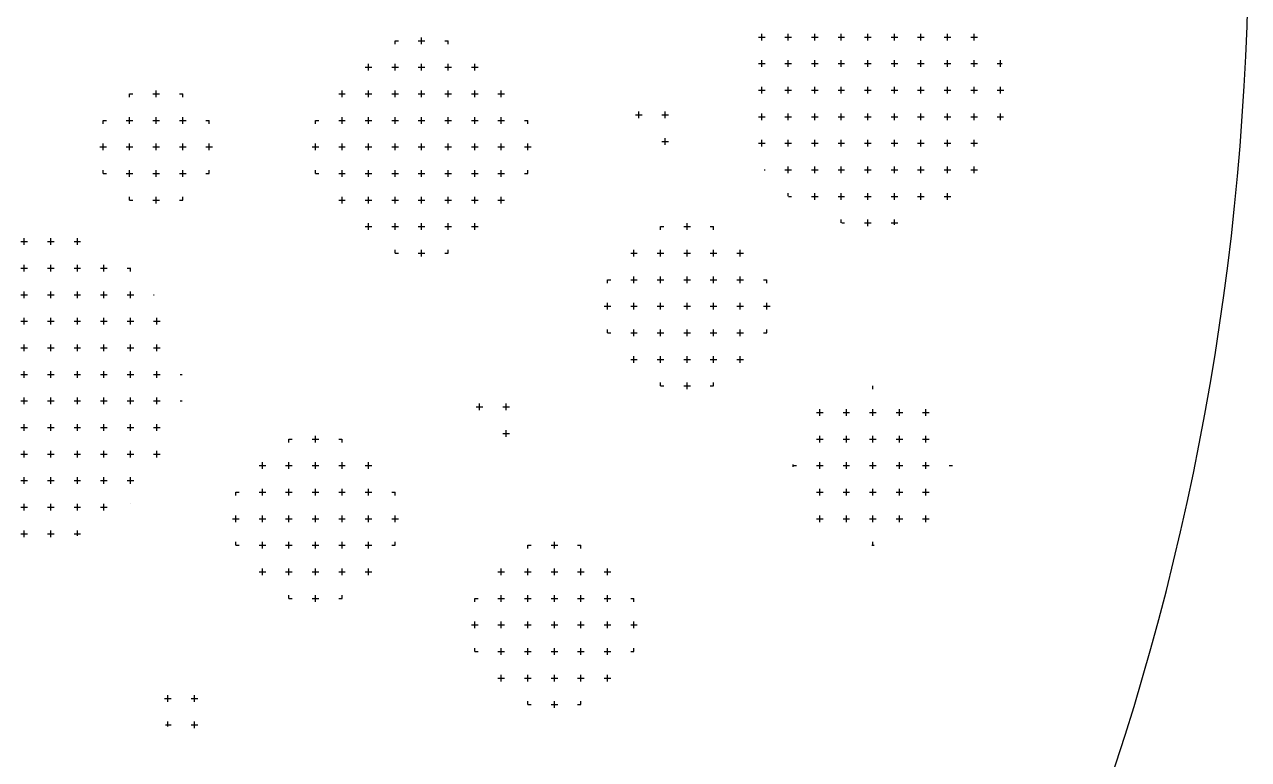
# Model space of a CAD drawing. Header units: millimetres. Extents: x -213 to 898, y -426 to 200.
# Drawn here: x 552.04 to 598.15, y -179.07 to -151.39 of the extents above; entities that cross this region are included whole.
import ezdxf

# ---------------------------------------------------------------- set-up
doc = ezdxf.new("R2010")
doc.units = ezdxf.units.MM
doc.layers.add('Cut', color=1, linetype='Continuous', true_color=0xff0000)
doc.layers.add('Etch', color=5, linetype='Continuous', true_color=0x0000ff)
pattern_1 = [(0, (595.875, -331), (0, 1), [0.25, -0.75]), (90, (596, -331.125), (-1, 1e-16), [0.25, -0.75])]

msp = doc.modelspace()

# ---------------------------------------------------------------- hatches: boundary and pattern name
at = {"layer": 'Etch'}
h = msp.add_hatch(dxfattribs=at)
h.set_pattern_fill('Plus', color=256, style=0, pattern_type=2)
h.set_pattern_definition([(0, (599.6864, -433.8616), (0, 1), [0.25, -0.75]), (90, (599.8114, -433.9866), (-1, 1e-16), [0.25, -0.75])])
h.paths.add_polyline_path([(582.419, -158.743), (582.525, -158.777), (582.632, -158.809), (582.741, -158.839), (582.851, -158.866), (582.964, -158.891), (583.077, -158.914), (583.192, -158.934), (583.308, -158.952), (583.426, -158.967), (583.545, -158.979), (583.664, -158.989), (583.785, -158.995), (583.907, -158.999), (584.029, -159), (584.152, -158.998), (584.276, -158.992), (584.4, -158.984), (584.525, -158.972), (584.649, -158.958), (584.774, -158.94), (584.899, -158.919), (585.024, -158.894), (585.148, -158.866), (585.272, -158.835), (585.396, -158.801), (585.519, -158.764), (585.641, -158.723), (585.762, -158.679), (585.883, -158.632), (586.002, -158.582), (586.12, -158.529), (586.236, -158.472), (586.351, -158.413), (586.464, -158.35), (586.576, -158.285), (586.686, -158.217), (586.794, -158.147), (586.9, -158.073), (587.003, -157.997), (587.105, -157.919), (587.204, -157.838), (587.301, -157.755), (587.395, -157.67), (587.487, -157.583), (587.577, -157.494), (587.663, -157.403), (587.747, -157.31), (587.828, -157.216), (587.907, -157.12), (587.982, -157.023), (588.055, -156.925), (588.125, -156.825), (588.192, -156.725), (588.257, -156.623), (588.318, -156.521), (588.377, -156.418), (588.432, -156.314), (588.485, -156.21), (588.535, -156.106), (588.582, -156.001), (588.627, -155.896), (588.668, -155.791), (588.707, -155.686), (588.743, -155.581), (588.777, -155.475), (588.809, -155.368), (588.839, -155.259), (588.866, -155.149), (588.891, -155.036), (588.914, -154.923), (588.934, -154.808), (588.952, -154.692), (588.967, -154.574), (588.979, -154.455), (588.989, -154.336), (588.995, -154.215), (588.999, -154.093), (589, -153.971), (588.998, -153.848), (588.992, -153.724), (588.984, -153.6), (588.972, -153.475), (588.958, -153.351), (588.94, -153.226), (588.919, -153.101), (588.894, -152.976), (588.866, -152.852), (588.835, -152.728), (588.801, -152.604), (588.764, -152.481), (588.723, -152.359), (588.679, -152.238), (588.632, -152.117), (588.582, -151.998), (588.529, -151.88), (588.472, -151.764), (588.413, -151.649), (588.35, -151.536), (588.285, -151.424), (588.217, -151.314), (588.147, -151.206), (588.073, -151.1), (587.997, -150.997), (587.919, -150.895), (587.838, -150.796), (587.755, -150.699), (587.67, -150.605), (587.583, -150.513), (587.494, -150.423), (587.403, -150.337), (587.31, -150.253), (587.216, -150.172), (587.12, -150.093), (587.023, -150.018), (586.925, -149.945), (586.825, -149.875), (586.725, -149.808), (586.623, -149.743), (586.521, -149.682), (586.418, -149.623), (586.314, -149.568), (586.21, -149.515), (586.106, -149.465), (586.001, -149.418), (585.896, -149.373), (585.791, -149.332), (585.686, -149.293), (585.581, -149.257), (585.475, -149.223), (585.368, -149.191), (585.259, -149.161), (585.149, -149.134), (585.036, -149.109), (584.923, -149.086), (584.808, -149.066), (584.692, -149.048), (584.574, -149.033), (584.455, -149.021), (584.336, -149.011), (584.215, -149.005), (584.093, -149.001), (583.971, -149), (583.848, -149.002), (583.724, -149.008), (583.6, -149.016), (583.475, -149.028), (583.351, -149.042), (583.226, -149.06), (583.101, -149.081), (582.976, -149.106), (582.852, -149.134), (582.728, -149.165), (582.604, -149.199), (582.481, -149.236), (582.359, -149.277), (582.238, -149.321), (582.117, -149.368), (581.998, -149.418), (581.88, -149.471), (581.764, -149.528), (581.649, -149.587), (581.536, -149.65), (581.424, -149.715), (581.314, -149.783), (581.206, -149.853), (581.1, -149.927), (580.997, -150.003), (580.895, -150.081), (580.796, -150.162), (580.699, -150.245), (580.605, -150.33), (580.513, -150.417), (580.423, -150.506), (580.337, -150.597), (580.253, -150.69), (580.172, -150.784), (580.093, -150.88), (580.018, -150.977), (579.945, -151.075), (579.875, -151.175), (579.808, -151.275), (579.743, -151.377), (579.682, -151.479), (579.623, -151.582), (579.568, -151.686), (579.515, -151.79), (579.465, -151.894), (579.418, -151.999), (579.373, -152.104), (579.332, -152.209), (579.293, -152.314), (579.257, -152.419), (579.223, -152.525), (579.191, -152.632), (579.161, -152.741), (579.134, -152.851), (579.109, -152.964), (579.086, -153.077), (579.066, -153.192), (579.048, -153.308), (579.033, -153.426), (579.021, -153.545), (579.011, -153.664), (579.005, -153.785), (579.001, -153.907), (579, -154.029), (579.002, -154.152), (579.008, -154.276), (579.016, -154.4), (579.028, -154.525), (579.042, -154.649), (579.06, -154.774), (579.081, -154.899), (579.106, -155.024), (579.134, -155.148), (579.165, -155.272), (579.199, -155.396), (579.236, -155.519), (579.277, -155.641), (579.321, -155.762), (579.368, -155.883), (579.418, -156.002), (579.471, -156.12), (579.528, -156.236), (579.587, -156.351), (579.65, -156.464), (579.715, -156.576), (579.783, -156.686), (579.853, -156.794), (579.927, -156.9), (580.003, -157.003), (580.081, -157.105), (580.162, -157.204), (580.245, -157.301), (580.33, -157.395), (580.417, -157.487), (580.506, -157.577), (580.597, -157.663), (580.69, -157.747), (580.784, -157.828), (580.88, -157.907), (580.977, -157.982), (581.075, -158.055), (581.175, -158.125), (581.275, -158.192), (581.377, -158.257), (581.479, -158.318), (581.582, -158.377), (581.686, -158.432), (581.79, -158.485), (581.894, -158.535), (581.999, -158.582), (582.104, -158.627), (582.209, -158.668), (582.314, -158.707)], flags=0)
h = msp.add_hatch(dxfattribs=at)
h.set_pattern_fill('Plus', color=256, style=0, pattern_type=2)
h.set_pattern_definition([(0, (595.875, -329), (0, 1), [0.25, -0.75]), (90, (596, -329.125), (-1, 1e-16), [0.25, -0.75])])
h.paths.add_polyline_path([(568, -160), (568.089, -159.977), (568.177, -159.951), (568.266, -159.924), (568.355, -159.894), (568.444, -159.862), (568.534, -159.827), (568.622, -159.79), (568.711, -159.751), (568.8, -159.71), (568.888, -159.666), (568.975, -159.619), (569.062, -159.57), (569.148, -159.519), (569.234, -159.466), (569.318, -159.409), (569.402, -159.351), (569.485, -159.29), (569.566, -159.227), (569.647, -159.162), (569.725, -159.094), (569.803, -159.024), (569.879, -158.952), (569.953, -158.877), (570.026, -158.801), (570.097, -158.722), (570.166, -158.642), (570.233, -158.559), (570.298, -158.475), (570.36, -158.389), (570.421, -158.301), (570.479, -158.212), (570.536, -158.121), (570.589, -158.029), (570.641, -157.936), (570.689, -157.841), (570.736, -157.745), (570.779, -157.648), (570.821, -157.55), (570.859, -157.451), (570.895, -157.352), (570.928, -157.252), (570.959, -157.151), (570.987, -157.05), (571.012, -156.949), (571.035, -156.847), (571.055, -156.746), (571.072, -156.644), (571.087, -156.543), (571.099, -156.441), (571.109, -156.34), (571.116, -156.239), (571.121, -156.139), (571.123, -156.04), (571.123, -155.94), (571.12, -155.842), (571.115, -155.745), (571.108, -155.648), (571.099, -155.552), (571.087, -155.457), (571.074, -155.363), (571.058, -155.271), (571.041, -155.179), (571.021, -155.089), (571, -155), (570.977, -154.911), (570.951, -154.823), (570.924, -154.734), (570.894, -154.645), (570.862, -154.556), (570.827, -154.466), (570.79, -154.378), (570.751, -154.289), (570.71, -154.2), (570.666, -154.112), (570.619, -154.025), (570.57, -153.938), (570.519, -153.852), (570.466, -153.766), (570.409, -153.682), (570.351, -153.598), (570.29, -153.515), (570.227, -153.434), (570.162, -153.353), (570.094, -153.275), (570.024, -153.197), (569.952, -153.121), (569.877, -153.047), (569.801, -152.974), (569.722, -152.903), (569.642, -152.834), (569.559, -152.767), (569.475, -152.702), (569.389, -152.64), (569.301, -152.579), (569.212, -152.521), (569.121, -152.464), (569.029, -152.411), (568.936, -152.359), (568.841, -152.311), (568.745, -152.264), (568.648, -152.221), (568.55, -152.179), (568.451, -152.141), (568.352, -152.105), (568.252, -152.072), (568.151, -152.041), (568.05, -152.013), (567.949, -151.988), (567.847, -151.965), (567.746, -151.945), (567.644, -151.928), (567.543, -151.913), (567.441, -151.901), (567.34, -151.891), (567.239, -151.884), (567.139, -151.879), (567.04, -151.877), (566.94, -151.877), (566.842, -151.88), (566.745, -151.885), (566.648, -151.892), (566.552, -151.901), (566.457, -151.913), (566.363, -151.926), (566.271, -151.942), (566.179, -151.959), (566.089, -151.979), (566, -152), (565.911, -152.023), (565.823, -152.049), (565.734, -152.076), (565.645, -152.106), (565.556, -152.138), (565.466, -152.173), (565.378, -152.21), (565.289, -152.249), (565.2, -152.29), (565.112, -152.334), (565.025, -152.381), (564.938, -152.43), (564.852, -152.481), (564.766, -152.534), (564.682, -152.591), (564.598, -152.649), (564.515, -152.71), (564.434, -152.773), (564.353, -152.838), (564.275, -152.906), (564.197, -152.976), (564.121, -153.048), (564.047, -153.123), (563.974, -153.199), (563.903, -153.278), (563.834, -153.358), (563.767, -153.441), (563.702, -153.525), (563.64, -153.611), (563.579, -153.699), (563.521, -153.788), (563.464, -153.879), (563.411, -153.971), (563.359, -154.064), (563.311, -154.159), (563.264, -154.255), (563.221, -154.352), (563.179, -154.45), (563.141, -154.549), (563.105, -154.648), (563.072, -154.748), (563.041, -154.849), (563.013, -154.95), (562.988, -155.051), (562.965, -155.153), (562.945, -155.254), (562.928, -155.356), (562.913, -155.457), (562.901, -155.559), (562.891, -155.66), (562.884, -155.761), (562.879, -155.861), (562.877, -155.96), (562.877, -156.06), (562.88, -156.158), (562.885, -156.255), (562.892, -156.352), (562.901, -156.448), (562.913, -156.543), (562.926, -156.637), (562.942, -156.729), (562.959, -156.821), (562.979, -156.911), (563, -157), (563.023, -157.089), (563.049, -157.177), (563.076, -157.266), (563.106, -157.355), (563.138, -157.444), (563.173, -157.534), (563.21, -157.622), (563.249, -157.711), (563.29, -157.8), (563.334, -157.888), (563.381, -157.975), (563.43, -158.062), (563.481, -158.148), (563.534, -158.234), (563.591, -158.318), (563.649, -158.402), (563.71, -158.485), (563.773, -158.566), (563.838, -158.647), (563.906, -158.725), (563.976, -158.803), (564.048, -158.879), (564.123, -158.953), (564.199, -159.026), (564.278, -159.097), (564.358, -159.166), (564.441, -159.233), (564.525, -159.298), (564.611, -159.36), (564.699, -159.421), (564.788, -159.479), (564.879, -159.536), (564.971, -159.589), (565.064, -159.641), (565.159, -159.689), (565.255, -159.736), (565.352, -159.779), (565.45, -159.821), (565.549, -159.859), (565.648, -159.895), (565.748, -159.928), (565.849, -159.959), (565.95, -159.987), (566.051, -160.012), (566.153, -160.035), (566.254, -160.055), (566.356, -160.072), (566.457, -160.087), (566.559, -160.099), (566.66, -160.109), (566.761, -160.116), (566.861, -160.121), (566.96, -160.123), (567.06, -160.123), (567.158, -160.12), (567.255, -160.115), (567.352, -160.108), (567.448, -160.099), (567.543, -160.087), (567.637, -160.074), (567.729, -160.058), (567.821, -160.041), (567.911, -160.021)], flags=0)
h = msp.add_hatch(dxfattribs=at)
h.set_pattern_fill('Plus', color=256, style=0, pattern_type=2)
h.set_pattern_definition(pattern_1)
h.paths.add_polyline_path([(558, -158), (558.044, -157.977), (558.088, -157.953), (558.132, -157.928), (558.176, -157.902), (558.219, -157.875), (558.262, -157.846), (558.305, -157.816), (558.347, -157.785), (558.389, -157.752), (558.431, -157.719), (558.471, -157.684), (558.512, -157.648), (558.551, -157.61), (558.59, -157.572), (558.629, -157.532), (558.666, -157.491), (558.703, -157.45), (558.738, -157.407), (558.773, -157.362), (558.807, -157.317), (558.84, -157.271), (558.871, -157.224), (558.902, -157.176), (558.931, -157.127), (558.96, -157.077), (558.987, -157.026), (559.012, -156.975), (559.037, -156.922), (559.06, -156.869), (559.082, -156.816), (559.102, -156.762), (559.121, -156.707), (559.139, -156.652), (559.155, -156.596), (559.17, -156.54), (559.183, -156.484), (559.195, -156.428), (559.205, -156.371), (559.214, -156.314), (559.221, -156.257), (559.227, -156.201), (559.231, -156.144), (559.234, -156.087), (559.236, -156.03), (559.236, -155.974), (559.235, -155.918), (559.232, -155.862), (559.228, -155.806), (559.222, -155.751), (559.215, -155.697), (559.207, -155.643), (559.198, -155.589), (559.187, -155.536), (559.176, -155.483), (559.163, -155.432), (559.149, -155.381), (559.133, -155.33), (559.117, -155.281), (559.1, -155.232), (559.082, -155.184), (559.063, -155.137), (559.043, -155.09), (559.022, -155.045), (559, -155), (558.977, -154.956), (558.953, -154.912), (558.928, -154.868), (558.902, -154.824), (558.875, -154.781), (558.846, -154.738), (558.816, -154.695), (558.785, -154.653), (558.752, -154.611), (558.719, -154.569), (558.684, -154.529), (558.648, -154.488), (558.61, -154.449), (558.572, -154.41), (558.532, -154.371), (558.491, -154.334), (558.45, -154.297), (558.407, -154.262), (558.362, -154.227), (558.317, -154.193), (558.271, -154.16), (558.224, -154.129), (558.176, -154.098), (558.127, -154.069), (558.077, -154.04), (558.026, -154.013), (557.975, -153.988), (557.922, -153.963), (557.869, -153.94), (557.816, -153.918), (557.762, -153.898), (557.707, -153.879), (557.652, -153.861), (557.596, -153.845), (557.54, -153.83), (557.484, -153.817), (557.428, -153.805), (557.371, -153.795), (557.314, -153.786), (557.257, -153.779), (557.201, -153.773), (557.144, -153.769), (557.087, -153.766), (557.03, -153.764), (556.974, -153.764), (556.918, -153.765), (556.862, -153.768), (556.806, -153.772), (556.751, -153.778), (556.697, -153.785), (556.643, -153.793), (556.589, -153.802), (556.536, -153.813), (556.483, -153.824), (556.432, -153.837), (556.381, -153.851), (556.33, -153.867), (556.281, -153.883), (556.232, -153.9), (556.184, -153.918), (556.137, -153.937), (556.09, -153.957), (556.045, -153.978), (556, -154), (555.956, -154.023), (555.912, -154.047), (555.868, -154.072), (555.824, -154.098), (555.781, -154.125), (555.738, -154.154), (555.695, -154.184), (555.653, -154.215), (555.611, -154.248), (555.569, -154.281), (555.529, -154.316), (555.488, -154.352), (555.449, -154.39), (555.41, -154.428), (555.371, -154.468), (555.334, -154.509), (555.297, -154.55), (555.262, -154.593), (555.227, -154.638), (555.193, -154.683), (555.16, -154.729), (555.129, -154.776), (555.098, -154.824), (555.069, -154.873), (555.04, -154.923), (555.013, -154.974), (554.988, -155.025), (554.963, -155.078), (554.94, -155.131), (554.918, -155.184), (554.898, -155.238), (554.879, -155.293), (554.861, -155.348), (554.845, -155.404), (554.83, -155.46), (554.817, -155.516), (554.805, -155.572), (554.795, -155.629), (554.786, -155.686), (554.779, -155.743), (554.773, -155.799), (554.769, -155.856), (554.766, -155.913), (554.764, -155.97), (554.764, -156.026), (554.765, -156.082), (554.768, -156.138), (554.772, -156.194), (554.778, -156.249), (554.785, -156.303), (554.793, -156.357), (554.802, -156.411), (554.813, -156.464), (554.824, -156.517), (554.837, -156.568), (554.851, -156.619), (554.867, -156.67), (554.883, -156.719), (554.9, -156.768), (554.918, -156.816), (554.937, -156.863), (554.957, -156.91), (554.978, -156.955), (555, -157), (555.023, -157.044), (555.047, -157.088), (555.072, -157.132), (555.098, -157.176), (555.125, -157.219), (555.154, -157.262), (555.184, -157.305), (555.215, -157.347), (555.248, -157.389), (555.281, -157.431), (555.316, -157.471), (555.352, -157.512), (555.39, -157.551), (555.428, -157.59), (555.468, -157.629), (555.509, -157.666), (555.55, -157.703), (555.593, -157.738), (555.638, -157.773), (555.683, -157.807), (555.729, -157.84), (555.776, -157.871), (555.824, -157.902), (555.873, -157.931), (555.923, -157.96), (555.974, -157.987), (556.025, -158.012), (556.078, -158.037), (556.131, -158.06), (556.184, -158.082), (556.238, -158.102), (556.293, -158.121), (556.348, -158.139), (556.404, -158.155), (556.46, -158.17), (556.516, -158.183), (556.572, -158.195), (556.629, -158.205), (556.686, -158.214), (556.743, -158.221), (556.799, -158.227), (556.856, -158.231), (556.913, -158.234), (556.97, -158.236), (557.026, -158.236), (557.082, -158.235), (557.138, -158.232), (557.194, -158.228), (557.249, -158.222), (557.303, -158.215), (557.357, -158.207), (557.411, -158.198), (557.464, -158.187), (557.517, -158.176), (557.568, -158.163), (557.619, -158.149), (557.67, -158.133), (557.719, -158.117), (557.768, -158.1), (557.816, -158.082), (557.863, -158.063), (557.91, -158.043), (557.955, -158.022)], flags=0)
h = msp.add_hatch(dxfattribs=at)
h.set_pattern_fill('Plus', color=256, style=0, pattern_type=2)
h.set_pattern_definition([(0, (587.0553, -228.7902), (0, 1), [0.25, -0.75]), (90, (587.1803, -228.9152), (-1, 1e-16), [0.25, -0.75])])
h.paths.add_polyline_path([(576.447, -155.894), (576.467, -155.884), (576.487, -155.874), (576.506, -155.862), (576.526, -155.851), (576.545, -155.838), (576.564, -155.825), (576.584, -155.812), (576.603, -155.798), (576.621, -155.784), (576.64, -155.769), (576.658, -155.753), (576.676, -155.737), (576.694, -155.72), (576.711, -155.703), (576.728, -155.685), (576.745, -155.667), (576.761, -155.648), (576.777, -155.629), (576.793, -155.609), (576.808, -155.589), (576.823, -155.568), (576.837, -155.547), (576.851, -155.526), (576.864, -155.504), (576.876, -155.482), (576.888, -155.459), (576.9, -155.436), (576.911, -155.413), (576.921, -155.389), (576.931, -155.365), (576.94, -155.341), (576.949, -155.316), (576.957, -155.292), (576.964, -155.267), (576.97, -155.242), (576.976, -155.217), (576.982, -155.191), (576.986, -155.166), (576.99, -155.141), (576.993, -155.115), (576.996, -155.09), (576.998, -155.064), (576.999, -155.039), (577, -155.014), (577, -154.988), (576.999, -154.963), (576.998, -154.938), (576.996, -154.913), (576.994, -154.889), (576.991, -154.864), (576.987, -154.84), (576.983, -154.816), (576.978, -154.792), (576.973, -154.769), (576.967, -154.746), (576.961, -154.723), (576.954, -154.7), (576.947, -154.678), (576.939, -154.656), (576.931, -154.635), (576.922, -154.614), (576.913, -154.593), (576.904, -154.573), (576.894, -154.553), (576.884, -154.533), (576.874, -154.513), (576.862, -154.494), (576.851, -154.474), (576.838, -154.455), (576.825, -154.436), (576.812, -154.416), (576.798, -154.397), (576.784, -154.379), (576.769, -154.36), (576.753, -154.342), (576.737, -154.324), (576.72, -154.306), (576.703, -154.289), (576.685, -154.272), (576.667, -154.255), (576.648, -154.239), (576.629, -154.223), (576.609, -154.207), (576.589, -154.192), (576.568, -154.177), (576.547, -154.163), (576.526, -154.149), (576.504, -154.136), (576.482, -154.124), (576.459, -154.112), (576.436, -154.1), (576.413, -154.089), (576.389, -154.079), (576.365, -154.069), (576.341, -154.06), (576.316, -154.051), (576.292, -154.043), (576.267, -154.036), (576.242, -154.03), (576.217, -154.024), (576.191, -154.018), (576.166, -154.014), (576.141, -154.01), (576.115, -154.007), (576.09, -154.004), (576.064, -154.002), (576.039, -154.001), (576.014, -154), (575.988, -154), (575.963, -154.001), (575.938, -154.002), (575.913, -154.004), (575.889, -154.006), (575.864, -154.009), (575.84, -154.013), (575.816, -154.017), (575.792, -154.022), (575.769, -154.027), (575.746, -154.033), (575.723, -154.039), (575.7, -154.046), (575.678, -154.053), (575.656, -154.061), (575.635, -154.069), (575.614, -154.078), (575.593, -154.087), (575.573, -154.096), (575.553, -154.106), (575.533, -154.116), (575.513, -154.126), (575.494, -154.138), (575.474, -154.149), (575.455, -154.162), (575.436, -154.175), (575.416, -154.188), (575.397, -154.202), (575.379, -154.216), (575.36, -154.231), (575.342, -154.247), (575.324, -154.263), (575.306, -154.28), (575.289, -154.297), (575.272, -154.315), (575.255, -154.333), (575.239, -154.352), (575.223, -154.371), (575.207, -154.391), (575.192, -154.411), (575.177, -154.432), (575.163, -154.453), (575.149, -154.474), (575.136, -154.496), (575.124, -154.518), (575.112, -154.541), (575.1, -154.564), (575.089, -154.587), (575.079, -154.611), (575.069, -154.635), (575.06, -154.659), (575.051, -154.684), (575.043, -154.708), (575.036, -154.733), (575.03, -154.758), (575.024, -154.783), (575.018, -154.809), (575.014, -154.834), (575.01, -154.859), (575.007, -154.885), (575.004, -154.91), (575.002, -154.936), (575.001, -154.961), (575, -154.986), (575, -155.012), (575.001, -155.037), (575.002, -155.062), (575.004, -155.087), (575.006, -155.111), (575.009, -155.136), (575.013, -155.16), (575.017, -155.184), (575.022, -155.208), (575.027, -155.231), (575.033, -155.254), (575.039, -155.277), (575.046, -155.3), (575.053, -155.322), (575.061, -155.344), (575.069, -155.365), (575.078, -155.386), (575.087, -155.407), (575.096, -155.427), (575.106, -155.447), (575.116, -155.467), (575.126, -155.487), (575.138, -155.506), (575.149, -155.526), (575.162, -155.545), (575.175, -155.564), (575.188, -155.584), (575.202, -155.603), (575.216, -155.621), (575.231, -155.64), (575.247, -155.658), (575.263, -155.676), (575.28, -155.694), (575.297, -155.711), (575.315, -155.728), (575.333, -155.745), (575.352, -155.761), (575.371, -155.777), (575.391, -155.793), (575.411, -155.808), (575.432, -155.823), (575.453, -155.837), (575.474, -155.851), (575.496, -155.864), (575.518, -155.876), (575.541, -155.888), (575.564, -155.9), (575.587, -155.911), (575.611, -155.921), (575.635, -155.931), (575.659, -155.94), (575.684, -155.949), (575.708, -155.957), (575.733, -155.964), (575.758, -155.97), (575.783, -155.976), (575.809, -155.982), (575.834, -155.986), (575.859, -155.99), (575.885, -155.993), (575.91, -155.996), (575.936, -155.998), (575.961, -155.999), (575.986, -156), (576.012, -156), (576.037, -155.999), (576.062, -155.998), (576.087, -155.996), (576.111, -155.994), (576.136, -155.991), (576.16, -155.987), (576.184, -155.983), (576.208, -155.978), (576.231, -155.973), (576.254, -155.967), (576.277, -155.961), (576.3, -155.954), (576.322, -155.947), (576.344, -155.939), (576.365, -155.931), (576.386, -155.922), (576.407, -155.913), (576.427, -155.904)], flags=0)
h = msp.add_hatch(dxfattribs=at)
h.set_pattern_fill('Plus', color=256, style=0, pattern_type=2)
h.set_pattern_definition([(0, (615.9044, -406.5655), (0, 1), [0.25, -0.75]), (90, (616.0294, -406.6905), (-1, 1e-16), [0.25, -0.75])])
h.paths.add_polyline_path([(553.455, -170.821), (553.584, -170.787), (553.713, -170.75), (553.843, -170.71), (553.972, -170.667), (554.102, -170.62), (554.232, -170.57), (554.361, -170.516), (554.49, -170.459), (554.619, -170.398), (554.747, -170.334), (554.874, -170.267), (555.001, -170.196), (555.126, -170.121), (555.251, -170.043), (555.374, -169.962), (555.496, -169.877), (555.616, -169.788), (555.735, -169.696), (555.851, -169.601), (555.966, -169.502), (556.079, -169.4), (556.189, -169.295), (556.298, -169.187), (556.403, -169.076), (556.506, -168.961), (556.607, -168.844), (556.704, -168.724), (556.799, -168.602), (556.89, -168.477), (556.978, -168.349), (557.063, -168.219), (557.145, -168.087), (557.223, -167.953), (557.298, -167.817), (557.369, -167.679), (557.436, -167.539), (557.5, -167.398), (557.56, -167.256), (557.616, -167.112), (557.668, -166.967), (557.717, -166.822), (557.761, -166.675), (557.802, -166.528), (557.839, -166.381), (557.872, -166.233), (557.901, -166.085), (557.926, -165.937), (557.948, -165.79), (557.966, -165.642), (557.98, -165.495), (557.99, -165.348), (557.997, -165.203), (558, -165.058), (557.999, -164.913), (557.996, -164.77), (557.988, -164.628), (557.978, -164.488), (557.964, -164.348), (557.948, -164.21), (557.928, -164.074), (557.905, -163.939), (557.88, -163.806), (557.852, -163.674), (557.821, -163.545), (557.787, -163.416), (557.75, -163.287), (557.71, -163.157), (557.667, -163.028), (557.62, -162.898), (557.57, -162.768), (557.516, -162.639), (557.459, -162.51), (557.398, -162.381), (557.334, -162.253), (557.267, -162.126), (557.196, -161.999), (557.121, -161.874), (557.043, -161.749), (556.962, -161.626), (556.877, -161.504), (556.788, -161.384), (556.696, -161.265), (556.601, -161.149), (556.502, -161.034), (556.4, -160.921), (556.295, -160.811), (556.187, -160.702), (556.076, -160.597), (555.961, -160.494), (555.844, -160.393), (555.724, -160.296), (555.602, -160.201), (555.477, -160.11), (555.349, -160.022), (555.219, -159.937), (555.087, -159.855), (554.953, -159.777), (554.817, -159.702), (554.679, -159.631), (554.539, -159.564), (554.398, -159.5), (554.256, -159.44), (554.112, -159.384), (553.967, -159.332), (553.822, -159.283), (553.675, -159.239), (553.528, -159.198), (553.381, -159.161), (553.233, -159.128), (553.085, -159.099), (552.937, -159.074), (552.79, -159.052), (552.642, -159.034), (552.495, -159.02), (552.348, -159.01), (552.203, -159.003), (552.058, -159), (551.913, -159.001), (551.77, -159.004), (551.628, -159.012), (551.488, -159.022), (551.348, -159.036), (551.21, -159.052), (551.074, -159.072), (550.939, -159.095), (550.806, -159.12), (550.674, -159.148), (550.545, -159.179), (550.416, -159.213), (550.287, -159.25), (550.157, -159.29), (550.028, -159.333), (549.898, -159.38), (549.768, -159.43), (549.639, -159.484), (549.51, -159.541), (549.381, -159.602), (549.253, -159.666), (549.126, -159.733), (548.999, -159.804), (548.874, -159.879), (548.749, -159.957), (548.626, -160.038), (548.504, -160.123), (548.384, -160.212), (548.265, -160.304), (548.149, -160.399), (548.034, -160.498), (547.921, -160.6), (547.811, -160.705), (547.702, -160.813), (547.597, -160.924), (547.494, -161.039), (547.393, -161.156), (547.296, -161.276), (547.201, -161.398), (547.11, -161.523), (547.022, -161.651), (546.937, -161.781), (546.855, -161.913), (546.777, -162.047), (546.702, -162.183), (546.631, -162.321), (546.564, -162.461), (546.5, -162.602), (546.44, -162.744), (546.384, -162.888), (546.332, -163.033), (546.283, -163.178), (546.239, -163.325), (546.198, -163.472), (546.161, -163.619), (546.128, -163.767), (546.099, -163.915), (546.074, -164.063), (546.052, -164.21), (546.034, -164.358), (546.02, -164.505), (546.01, -164.652), (546.003, -164.797), (546, -164.942), (546.001, -165.087), (546.004, -165.23), (546.012, -165.372), (546.022, -165.512), (546.036, -165.652), (546.052, -165.79), (546.072, -165.926), (546.095, -166.061), (546.12, -166.194), (546.148, -166.326), (546.179, -166.455), (546.213, -166.584), (546.25, -166.713), (546.29, -166.843), (546.333, -166.972), (546.38, -167.102), (546.43, -167.232), (546.484, -167.361), (546.541, -167.49), (546.602, -167.619), (546.666, -167.747), (546.733, -167.874), (546.804, -168.001), (546.879, -168.126), (546.957, -168.251), (547.038, -168.374), (547.123, -168.496), (547.212, -168.616), (547.304, -168.735), (547.399, -168.851), (547.498, -168.966), (547.6, -169.079), (547.705, -169.189), (547.813, -169.298), (547.924, -169.403), (548.039, -169.506), (548.156, -169.607), (548.276, -169.704), (548.398, -169.799), (548.523, -169.89), (548.651, -169.978), (548.781, -170.063), (548.913, -170.145), (549.047, -170.223), (549.183, -170.298), (549.321, -170.369), (549.461, -170.436), (549.602, -170.5), (549.744, -170.56), (549.888, -170.616), (550.033, -170.668), (550.178, -170.717), (550.325, -170.761), (550.472, -170.802), (550.619, -170.839), (550.767, -170.872), (550.915, -170.901), (551.063, -170.926), (551.21, -170.948), (551.358, -170.966), (551.505, -170.98), (551.652, -170.99), (551.797, -170.997), (551.942, -171), (552.087, -170.999), (552.23, -170.996), (552.372, -170.988), (552.512, -170.978), (552.652, -170.964), (552.79, -170.948), (552.926, -170.928), (553.061, -170.905), (553.194, -170.88), (553.326, -170.852)], flags=0)
h = msp.add_hatch(dxfattribs=at)
h.set_pattern_fill('Plus', color=256, style=0, pattern_type=2)
h.set_pattern_definition(pattern_1)
h.paths.add_polyline_path([(576, -165), (576.067, -165.021), (576.135, -165.042), (576.204, -165.06), (576.274, -165.078), (576.345, -165.094), (576.416, -165.108), (576.489, -165.121), (576.563, -165.132), (576.637, -165.141), (576.712, -165.149), (576.788, -165.155), (576.864, -165.159), (576.941, -165.162), (577.018, -165.162), (577.096, -165.161), (577.174, -165.157), (577.253, -165.152), (577.332, -165.145), (577.411, -165.136), (577.49, -165.124), (577.569, -165.111), (577.647, -165.095), (577.726, -165.078), (577.805, -165.058), (577.883, -165.037), (577.961, -165.013), (578.038, -164.987), (578.115, -164.959), (578.191, -164.93), (578.266, -164.898), (578.341, -164.864), (578.414, -164.828), (578.487, -164.791), (578.559, -164.751), (578.629, -164.71), (578.699, -164.667), (578.767, -164.623), (578.834, -164.576), (578.9, -164.528), (578.964, -164.479), (579.027, -164.428), (579.088, -164.375), (579.147, -164.321), (579.206, -164.266), (579.262, -164.21), (579.317, -164.152), (579.37, -164.094), (579.421, -164.034), (579.471, -163.974), (579.519, -163.912), (579.565, -163.85), (579.609, -163.787), (579.651, -163.723), (579.692, -163.659), (579.731, -163.594), (579.768, -163.529), (579.803, -163.464), (579.837, -163.398), (579.868, -163.332), (579.898, -163.266), (579.926, -163.199), (579.952, -163.133), (579.977, -163.066), (580, -163), (580.021, -162.933), (580.042, -162.865), (580.06, -162.796), (580.078, -162.726), (580.094, -162.655), (580.108, -162.584), (580.121, -162.511), (580.132, -162.437), (580.141, -162.363), (580.149, -162.288), (580.155, -162.212), (580.159, -162.136), (580.162, -162.059), (580.162, -161.982), (580.161, -161.904), (580.157, -161.826), (580.152, -161.747), (580.145, -161.668), (580.136, -161.589), (580.124, -161.51), (580.111, -161.431), (580.095, -161.353), (580.078, -161.274), (580.058, -161.195), (580.037, -161.117), (580.013, -161.039), (579.987, -160.962), (579.959, -160.885), (579.93, -160.809), (579.898, -160.734), (579.864, -160.659), (579.828, -160.586), (579.791, -160.513), (579.751, -160.441), (579.71, -160.371), (579.667, -160.301), (579.623, -160.233), (579.576, -160.166), (579.528, -160.1), (579.479, -160.036), (579.428, -159.973), (579.375, -159.912), (579.321, -159.853), (579.266, -159.794), (579.21, -159.738), (579.152, -159.683), (579.094, -159.63), (579.034, -159.579), (578.974, -159.529), (578.912, -159.481), (578.85, -159.435), (578.787, -159.391), (578.723, -159.349), (578.659, -159.308), (578.594, -159.269), (578.529, -159.232), (578.464, -159.197), (578.398, -159.163), (578.332, -159.132), (578.266, -159.102), (578.199, -159.074), (578.133, -159.048), (578.066, -159.023), (578, -159), (577.933, -158.979), (577.865, -158.958), (577.796, -158.94), (577.726, -158.922), (577.655, -158.906), (577.584, -158.892), (577.511, -158.879), (577.437, -158.868), (577.363, -158.859), (577.288, -158.851), (577.212, -158.845), (577.136, -158.841), (577.059, -158.838), (576.982, -158.838), (576.904, -158.839), (576.826, -158.843), (576.747, -158.848), (576.668, -158.855), (576.589, -158.864), (576.51, -158.876), (576.431, -158.889), (576.353, -158.905), (576.274, -158.922), (576.195, -158.942), (576.117, -158.963), (576.039, -158.987), (575.962, -159.013), (575.885, -159.041), (575.809, -159.07), (575.734, -159.102), (575.659, -159.136), (575.586, -159.172), (575.513, -159.209), (575.441, -159.249), (575.371, -159.29), (575.301, -159.333), (575.233, -159.377), (575.166, -159.424), (575.1, -159.472), (575.036, -159.521), (574.973, -159.572), (574.912, -159.625), (574.853, -159.679), (574.794, -159.734), (574.738, -159.79), (574.683, -159.848), (574.63, -159.906), (574.579, -159.966), (574.529, -160.026), (574.481, -160.088), (574.435, -160.15), (574.391, -160.213), (574.349, -160.277), (574.308, -160.341), (574.269, -160.406), (574.232, -160.471), (574.197, -160.536), (574.163, -160.602), (574.132, -160.668), (574.102, -160.734), (574.074, -160.801), (574.048, -160.867), (574.023, -160.934), (574, -161), (573.979, -161.067), (573.958, -161.135), (573.94, -161.204), (573.922, -161.274), (573.906, -161.345), (573.892, -161.416), (573.879, -161.489), (573.868, -161.563), (573.859, -161.637), (573.851, -161.712), (573.845, -161.788), (573.841, -161.864), (573.838, -161.941), (573.838, -162.018), (573.839, -162.096), (573.843, -162.174), (573.848, -162.253), (573.855, -162.332), (573.864, -162.411), (573.876, -162.49), (573.889, -162.569), (573.905, -162.647), (573.922, -162.726), (573.942, -162.805), (573.963, -162.883), (573.987, -162.961), (574.013, -163.038), (574.041, -163.115), (574.07, -163.191), (574.102, -163.266), (574.136, -163.341), (574.172, -163.414), (574.209, -163.487), (574.249, -163.559), (574.29, -163.629), (574.333, -163.699), (574.377, -163.767), (574.424, -163.834), (574.472, -163.9), (574.521, -163.964), (574.572, -164.027), (574.625, -164.088), (574.679, -164.147), (574.734, -164.206), (574.79, -164.262), (574.848, -164.317), (574.906, -164.37), (574.966, -164.421), (575.026, -164.471), (575.088, -164.519), (575.15, -164.565), (575.213, -164.609), (575.277, -164.651), (575.341, -164.692), (575.406, -164.731), (575.471, -164.768), (575.536, -164.803), (575.602, -164.837), (575.668, -164.868), (575.734, -164.898), (575.801, -164.926), (575.867, -164.952), (575.934, -164.977)], flags=0)
h = msp.add_hatch(dxfattribs=at)
h.set_pattern_fill('Plus', color=256, style=0, pattern_type=2)
h.set_pattern_definition([(0, (581.0553, -239.7902), (0, 1), [0.25, -0.75]), (90, (581.1803, -239.9152), (-1, 1e-16), [0.25, -0.75])])
h.paths.add_polyline_path([(570.447, -166.894), (570.467, -166.884), (570.487, -166.874), (570.506, -166.862), (570.526, -166.851), (570.545, -166.838), (570.564, -166.825), (570.584, -166.812), (570.603, -166.798), (570.621, -166.784), (570.64, -166.769), (570.658, -166.753), (570.676, -166.737), (570.694, -166.72), (570.711, -166.703), (570.728, -166.685), (570.745, -166.667), (570.761, -166.648), (570.777, -166.629), (570.793, -166.609), (570.808, -166.589), (570.823, -166.568), (570.837, -166.547), (570.851, -166.526), (570.864, -166.504), (570.876, -166.482), (570.888, -166.459), (570.9, -166.436), (570.911, -166.413), (570.921, -166.389), (570.931, -166.365), (570.94, -166.341), (570.949, -166.316), (570.957, -166.292), (570.964, -166.267), (570.97, -166.242), (570.976, -166.217), (570.982, -166.191), (570.986, -166.166), (570.99, -166.141), (570.993, -166.115), (570.996, -166.09), (570.998, -166.064), (570.999, -166.039), (571, -166.014), (571, -165.988), (570.999, -165.963), (570.998, -165.938), (570.996, -165.913), (570.994, -165.889), (570.991, -165.864), (570.987, -165.84), (570.983, -165.816), (570.978, -165.792), (570.973, -165.769), (570.967, -165.746), (570.961, -165.723), (570.954, -165.7), (570.947, -165.678), (570.939, -165.656), (570.931, -165.635), (570.922, -165.614), (570.913, -165.593), (570.904, -165.573), (570.894, -165.553), (570.884, -165.533), (570.874, -165.513), (570.862, -165.494), (570.851, -165.474), (570.838, -165.455), (570.825, -165.436), (570.812, -165.416), (570.798, -165.397), (570.784, -165.379), (570.769, -165.36), (570.753, -165.342), (570.737, -165.324), (570.72, -165.306), (570.703, -165.289), (570.685, -165.272), (570.667, -165.255), (570.648, -165.239), (570.629, -165.223), (570.609, -165.207), (570.589, -165.192), (570.568, -165.177), (570.547, -165.163), (570.526, -165.149), (570.504, -165.136), (570.482, -165.124), (570.459, -165.112), (570.436, -165.1), (570.413, -165.089), (570.389, -165.079), (570.365, -165.069), (570.341, -165.06), (570.316, -165.051), (570.292, -165.043), (570.267, -165.036), (570.242, -165.03), (570.217, -165.024), (570.191, -165.018), (570.166, -165.014), (570.141, -165.01), (570.115, -165.007), (570.09, -165.004), (570.064, -165.002), (570.039, -165.001), (570.014, -165), (569.988, -165), (569.963, -165.001), (569.938, -165.002), (569.913, -165.004), (569.889, -165.006), (569.864, -165.009), (569.84, -165.013), (569.816, -165.017), (569.792, -165.022), (569.769, -165.027), (569.746, -165.033), (569.723, -165.039), (569.7, -165.046), (569.678, -165.053), (569.656, -165.061), (569.635, -165.069), (569.614, -165.078), (569.593, -165.087), (569.573, -165.096), (569.553, -165.106), (569.533, -165.116), (569.513, -165.126), (569.494, -165.138), (569.474, -165.149), (569.455, -165.162), (569.436, -165.175), (569.416, -165.188), (569.397, -165.202), (569.379, -165.216), (569.36, -165.231), (569.342, -165.247), (569.324, -165.263), (569.306, -165.28), (569.289, -165.297), (569.272, -165.315), (569.255, -165.333), (569.239, -165.352), (569.223, -165.371), (569.207, -165.391), (569.192, -165.411), (569.177, -165.432), (569.163, -165.453), (569.149, -165.474), (569.136, -165.496), (569.124, -165.518), (569.112, -165.541), (569.1, -165.564), (569.089, -165.587), (569.079, -165.611), (569.069, -165.635), (569.06, -165.659), (569.051, -165.684), (569.043, -165.708), (569.036, -165.733), (569.03, -165.758), (569.024, -165.783), (569.018, -165.809), (569.014, -165.834), (569.01, -165.859), (569.007, -165.885), (569.004, -165.91), (569.002, -165.936), (569.001, -165.961), (569, -165.986), (569, -166.012), (569.001, -166.037), (569.002, -166.062), (569.004, -166.087), (569.006, -166.111), (569.009, -166.136), (569.013, -166.16), (569.017, -166.184), (569.022, -166.208), (569.027, -166.231), (569.033, -166.254), (569.039, -166.277), (569.046, -166.3), (569.053, -166.322), (569.061, -166.344), (569.069, -166.365), (569.078, -166.386), (569.087, -166.407), (569.096, -166.427), (569.106, -166.447), (569.116, -166.467), (569.126, -166.487), (569.138, -166.506), (569.149, -166.526), (569.162, -166.545), (569.175, -166.564), (569.188, -166.584), (569.202, -166.603), (569.216, -166.621), (569.231, -166.64), (569.247, -166.658), (569.263, -166.676), (569.28, -166.694), (569.297, -166.711), (569.315, -166.728), (569.333, -166.745), (569.352, -166.761), (569.371, -166.777), (569.391, -166.793), (569.411, -166.808), (569.432, -166.823), (569.453, -166.837), (569.474, -166.851), (569.496, -166.864), (569.518, -166.876), (569.541, -166.888), (569.564, -166.9), (569.587, -166.911), (569.611, -166.921), (569.635, -166.931), (569.659, -166.94), (569.684, -166.949), (569.708, -166.957), (569.733, -166.964), (569.758, -166.97), (569.783, -166.976), (569.809, -166.982), (569.834, -166.986), (569.859, -166.99), (569.885, -166.993), (569.91, -166.996), (569.936, -166.998), (569.961, -166.999), (569.986, -167), (570.012, -167), (570.037, -166.999), (570.062, -166.998), (570.087, -166.996), (570.111, -166.994), (570.136, -166.991), (570.16, -166.987), (570.184, -166.983), (570.208, -166.978), (570.231, -166.973), (570.254, -166.967), (570.277, -166.961), (570.3, -166.954), (570.322, -166.947), (570.344, -166.939), (570.365, -166.931), (570.386, -166.922), (570.407, -166.913), (570.427, -166.904)], flags=0)
h = msp.add_hatch(dxfattribs=at)
h.set_pattern_fill('Plus', color=256, style=0, pattern_type=2)
h.set_pattern_definition(pattern_1)
h.paths.add_polyline_path([(584, -165), (583.933, -165.001), (583.866, -165.003), (583.799, -165.007), (583.73, -165.012), (583.662, -165.019), (583.593, -165.028), (583.524, -165.038), (583.454, -165.05), (583.384, -165.064), (583.314, -165.079), (583.245, -165.097), (583.175, -165.116), (583.105, -165.137), (583.035, -165.16), (582.965, -165.184), (582.896, -165.211), (582.827, -165.239), (582.758, -165.269), (582.69, -165.301), (582.622, -165.335), (582.555, -165.371), (582.489, -165.408), (582.423, -165.448), (582.358, -165.489), (582.295, -165.532), (582.232, -165.577), (582.17, -165.623), (582.109, -165.671), (582.05, -165.721), (581.991, -165.772), (581.934, -165.824), (581.879, -165.879), (581.824, -165.934), (581.772, -165.991), (581.721, -166.05), (581.671, -166.109), (581.623, -166.17), (581.577, -166.232), (581.532, -166.295), (581.489, -166.358), (581.448, -166.423), (581.408, -166.489), (581.371, -166.555), (581.335, -166.622), (581.301, -166.69), (581.269, -166.758), (581.239, -166.827), (581.211, -166.896), (581.184, -166.965), (581.16, -167.035), (581.137, -167.105), (581.116, -167.175), (581.097, -167.245), (581.079, -167.314), (581.064, -167.384), (581.05, -167.454), (581.038, -167.524), (581.028, -167.593), (581.019, -167.662), (581.012, -167.73), (581.007, -167.799), (581.003, -167.866), (581.001, -167.933), (581, -168), (581.001, -168.067), (581.003, -168.134), (581.007, -168.201), (581.012, -168.27), (581.019, -168.338), (581.028, -168.407), (581.038, -168.476), (581.05, -168.546), (581.064, -168.616), (581.079, -168.686), (581.097, -168.755), (581.116, -168.825), (581.137, -168.895), (581.16, -168.965), (581.184, -169.035), (581.211, -169.104), (581.239, -169.173), (581.269, -169.242), (581.301, -169.31), (581.335, -169.378), (581.371, -169.445), (581.408, -169.511), (581.448, -169.577), (581.489, -169.642), (581.532, -169.705), (581.577, -169.768), (581.623, -169.83), (581.671, -169.891), (581.721, -169.95), (581.772, -170.009), (581.824, -170.066), (581.879, -170.121), (581.934, -170.176), (581.991, -170.228), (582.05, -170.279), (582.109, -170.329), (582.17, -170.377), (582.232, -170.423), (582.295, -170.468), (582.358, -170.511), (582.423, -170.552), (582.489, -170.592), (582.555, -170.629), (582.622, -170.665), (582.69, -170.699), (582.758, -170.731), (582.827, -170.761), (582.896, -170.789), (582.965, -170.816), (583.035, -170.84), (583.105, -170.863), (583.175, -170.884), (583.245, -170.903), (583.314, -170.921), (583.384, -170.936), (583.454, -170.95), (583.524, -170.962), (583.593, -170.972), (583.662, -170.981), (583.73, -170.988), (583.799, -170.993), (583.866, -170.997), (583.933, -170.999), (584, -171), (584.067, -170.999), (584.134, -170.997), (584.201, -170.993), (584.27, -170.988), (584.338, -170.981), (584.407, -170.972), (584.476, -170.962), (584.546, -170.95), (584.616, -170.936), (584.686, -170.921), (584.755, -170.903), (584.825, -170.884), (584.895, -170.863), (584.965, -170.84), (585.035, -170.816), (585.104, -170.789), (585.173, -170.761), (585.242, -170.731), (585.31, -170.699), (585.378, -170.665), (585.445, -170.629), (585.511, -170.592), (585.577, -170.552), (585.642, -170.511), (585.705, -170.468), (585.768, -170.423), (585.83, -170.377), (585.891, -170.329), (585.95, -170.279), (586.009, -170.228), (586.066, -170.176), (586.121, -170.121), (586.176, -170.066), (586.228, -170.009), (586.279, -169.95), (586.329, -169.891), (586.377, -169.83), (586.423, -169.768), (586.468, -169.705), (586.511, -169.642), (586.552, -169.577), (586.592, -169.511), (586.629, -169.445), (586.665, -169.378), (586.699, -169.31), (586.731, -169.242), (586.761, -169.173), (586.789, -169.104), (586.816, -169.035), (586.84, -168.965), (586.863, -168.895), (586.884, -168.825), (586.903, -168.755), (586.921, -168.686), (586.936, -168.616), (586.95, -168.546), (586.962, -168.476), (586.972, -168.407), (586.981, -168.338), (586.988, -168.27), (586.993, -168.201), (586.997, -168.134), (586.999, -168.067), (587, -168), (586.999, -167.933), (586.997, -167.866), (586.993, -167.799), (586.988, -167.73), (586.981, -167.662), (586.972, -167.593), (586.962, -167.524), (586.95, -167.454), (586.936, -167.384), (586.921, -167.314), (586.903, -167.245), (586.884, -167.175), (586.863, -167.105), (586.84, -167.035), (586.816, -166.965), (586.789, -166.896), (586.761, -166.827), (586.731, -166.758), (586.699, -166.69), (586.665, -166.622), (586.629, -166.555), (586.592, -166.489), (586.552, -166.423), (586.511, -166.358), (586.468, -166.295), (586.423, -166.232), (586.377, -166.17), (586.329, -166.109), (586.279, -166.05), (586.228, -165.991), (586.176, -165.934), (586.121, -165.879), (586.066, -165.824), (586.009, -165.772), (585.95, -165.721), (585.891, -165.671), (585.83, -165.623), (585.768, -165.577), (585.705, -165.532), (585.642, -165.489), (585.577, -165.448), (585.511, -165.408), (585.445, -165.371), (585.378, -165.335), (585.31, -165.301), (585.242, -165.269), (585.173, -165.239), (585.104, -165.211), (585.035, -165.184), (584.965, -165.16), (584.895, -165.137), (584.825, -165.116), (584.755, -165.097), (584.686, -165.079), (584.616, -165.064), (584.546, -165.05), (584.476, -165.038), (584.407, -165.028), (584.338, -165.019), (584.27, -165.012), (584.201, -165.007), (584.134, -165.003), (584.067, -165.001)], flags=0)
h = msp.add_hatch(dxfattribs=at)
h.set_pattern_fill('Plus', color=256, style=0, pattern_type=2)
h.set_pattern_definition([(0, (596.875, -332), (0, 1), [0.25, -0.75]), (90, (597, -332.125), (-1, 1e-16), [0.25, -0.75])])
h.paths.add_polyline_path([(562, -173), (562.067, -173.021), (562.135, -173.042), (562.204, -173.06), (562.274, -173.078), (562.345, -173.094), (562.416, -173.108), (562.489, -173.121), (562.563, -173.132), (562.637, -173.141), (562.712, -173.149), (562.788, -173.155), (562.864, -173.159), (562.941, -173.162), (563.018, -173.162), (563.096, -173.161), (563.174, -173.157), (563.253, -173.152), (563.332, -173.145), (563.411, -173.136), (563.49, -173.124), (563.569, -173.111), (563.647, -173.095), (563.726, -173.078), (563.805, -173.058), (563.883, -173.037), (563.961, -173.013), (564.038, -172.987), (564.115, -172.959), (564.191, -172.93), (564.266, -172.898), (564.341, -172.864), (564.414, -172.828), (564.487, -172.791), (564.559, -172.751), (564.629, -172.71), (564.699, -172.667), (564.767, -172.623), (564.834, -172.576), (564.9, -172.528), (564.964, -172.479), (565.027, -172.428), (565.088, -172.375), (565.147, -172.321), (565.206, -172.266), (565.262, -172.21), (565.317, -172.152), (565.37, -172.094), (565.421, -172.034), (565.471, -171.974), (565.519, -171.912), (565.565, -171.85), (565.609, -171.787), (565.651, -171.723), (565.692, -171.659), (565.731, -171.594), (565.768, -171.529), (565.803, -171.464), (565.837, -171.398), (565.868, -171.332), (565.898, -171.266), (565.926, -171.199), (565.952, -171.133), (565.977, -171.066), (566, -171), (566.021, -170.933), (566.042, -170.865), (566.06, -170.796), (566.078, -170.726), (566.094, -170.655), (566.108, -170.584), (566.121, -170.511), (566.132, -170.437), (566.141, -170.363), (566.149, -170.288), (566.155, -170.212), (566.159, -170.136), (566.162, -170.059), (566.162, -169.982), (566.161, -169.904), (566.157, -169.826), (566.152, -169.747), (566.145, -169.668), (566.136, -169.589), (566.124, -169.51), (566.111, -169.431), (566.095, -169.353), (566.078, -169.274), (566.058, -169.195), (566.037, -169.117), (566.013, -169.039), (565.987, -168.962), (565.959, -168.885), (565.93, -168.809), (565.898, -168.734), (565.864, -168.659), (565.828, -168.586), (565.791, -168.513), (565.751, -168.441), (565.71, -168.371), (565.667, -168.301), (565.623, -168.233), (565.576, -168.166), (565.528, -168.1), (565.479, -168.036), (565.428, -167.973), (565.375, -167.912), (565.321, -167.853), (565.266, -167.794), (565.21, -167.738), (565.152, -167.683), (565.094, -167.63), (565.034, -167.579), (564.974, -167.529), (564.912, -167.481), (564.85, -167.435), (564.787, -167.391), (564.723, -167.349), (564.659, -167.308), (564.594, -167.269), (564.529, -167.232), (564.464, -167.197), (564.398, -167.163), (564.332, -167.132), (564.266, -167.102), (564.199, -167.074), (564.133, -167.048), (564.066, -167.023), (564, -167), (563.933, -166.979), (563.865, -166.958), (563.796, -166.94), (563.726, -166.922), (563.655, -166.906), (563.584, -166.892), (563.511, -166.879), (563.437, -166.868), (563.363, -166.859), (563.288, -166.851), (563.212, -166.845), (563.136, -166.841), (563.059, -166.838), (562.982, -166.838), (562.904, -166.839), (562.826, -166.843), (562.747, -166.848), (562.668, -166.855), (562.589, -166.864), (562.51, -166.876), (562.431, -166.889), (562.353, -166.905), (562.274, -166.922), (562.195, -166.942), (562.117, -166.963), (562.039, -166.987), (561.962, -167.013), (561.885, -167.041), (561.809, -167.07), (561.734, -167.102), (561.659, -167.136), (561.586, -167.172), (561.513, -167.209), (561.441, -167.249), (561.371, -167.29), (561.301, -167.333), (561.233, -167.377), (561.166, -167.424), (561.1, -167.472), (561.036, -167.521), (560.973, -167.572), (560.912, -167.625), (560.853, -167.679), (560.794, -167.734), (560.738, -167.79), (560.683, -167.848), (560.63, -167.906), (560.579, -167.966), (560.529, -168.026), (560.481, -168.088), (560.435, -168.15), (560.391, -168.213), (560.349, -168.277), (560.308, -168.341), (560.269, -168.406), (560.232, -168.471), (560.197, -168.536), (560.163, -168.602), (560.132, -168.668), (560.102, -168.734), (560.074, -168.801), (560.048, -168.867), (560.023, -168.934), (560, -169), (559.979, -169.067), (559.958, -169.135), (559.94, -169.204), (559.922, -169.274), (559.906, -169.345), (559.892, -169.416), (559.879, -169.489), (559.868, -169.563), (559.859, -169.637), (559.851, -169.712), (559.845, -169.788), (559.841, -169.864), (559.838, -169.941), (559.838, -170.018), (559.839, -170.096), (559.843, -170.174), (559.848, -170.253), (559.855, -170.332), (559.864, -170.411), (559.876, -170.49), (559.889, -170.569), (559.905, -170.647), (559.922, -170.726), (559.942, -170.805), (559.963, -170.883), (559.987, -170.961), (560.013, -171.038), (560.041, -171.115), (560.07, -171.191), (560.102, -171.266), (560.136, -171.341), (560.172, -171.414), (560.209, -171.487), (560.249, -171.559), (560.29, -171.629), (560.333, -171.699), (560.377, -171.767), (560.424, -171.834), (560.472, -171.9), (560.521, -171.964), (560.572, -172.027), (560.625, -172.088), (560.679, -172.147), (560.734, -172.206), (560.79, -172.262), (560.848, -172.317), (560.906, -172.37), (560.966, -172.421), (561.026, -172.471), (561.088, -172.519), (561.15, -172.565), (561.213, -172.609), (561.277, -172.651), (561.341, -172.692), (561.406, -172.731), (561.471, -172.768), (561.536, -172.803), (561.602, -172.837), (561.668, -172.868), (561.734, -172.898), (561.801, -172.926), (561.867, -172.952), (561.934, -172.977)], flags=0)
h = msp.add_hatch(dxfattribs=at)
h.set_pattern_fill('Plus', color=256, style=0, pattern_type=2)
h.set_pattern_definition(pattern_1)
h.paths.add_polyline_path([(571, -177), (571.067, -177.021), (571.135, -177.042), (571.204, -177.06), (571.274, -177.078), (571.345, -177.094), (571.416, -177.108), (571.489, -177.121), (571.563, -177.132), (571.637, -177.141), (571.712, -177.149), (571.788, -177.155), (571.864, -177.159), (571.941, -177.162), (572.018, -177.162), (572.096, -177.161), (572.174, -177.157), (572.253, -177.152), (572.332, -177.145), (572.411, -177.136), (572.49, -177.124), (572.569, -177.111), (572.647, -177.095), (572.726, -177.078), (572.805, -177.058), (572.883, -177.037), (572.961, -177.013), (573.038, -176.987), (573.115, -176.959), (573.191, -176.93), (573.266, -176.898), (573.341, -176.864), (573.414, -176.828), (573.487, -176.791), (573.559, -176.751), (573.629, -176.71), (573.699, -176.667), (573.767, -176.623), (573.834, -176.576), (573.9, -176.528), (573.964, -176.479), (574.027, -176.428), (574.088, -176.375), (574.147, -176.321), (574.206, -176.266), (574.262, -176.21), (574.317, -176.152), (574.37, -176.094), (574.421, -176.034), (574.471, -175.974), (574.519, -175.912), (574.565, -175.85), (574.609, -175.787), (574.651, -175.723), (574.692, -175.659), (574.731, -175.594), (574.768, -175.529), (574.803, -175.464), (574.837, -175.398), (574.868, -175.332), (574.898, -175.266), (574.926, -175.199), (574.952, -175.133), (574.977, -175.066), (575, -175), (575.021, -174.933), (575.042, -174.865), (575.06, -174.796), (575.078, -174.726), (575.094, -174.655), (575.108, -174.584), (575.121, -174.511), (575.132, -174.437), (575.141, -174.363), (575.149, -174.288), (575.155, -174.212), (575.159, -174.136), (575.162, -174.059), (575.162, -173.982), (575.161, -173.904), (575.157, -173.826), (575.152, -173.747), (575.145, -173.668), (575.136, -173.589), (575.124, -173.51), (575.111, -173.431), (575.095, -173.353), (575.078, -173.274), (575.058, -173.195), (575.037, -173.117), (575.013, -173.039), (574.987, -172.962), (574.959, -172.885), (574.93, -172.809), (574.898, -172.734), (574.864, -172.659), (574.828, -172.586), (574.791, -172.513), (574.751, -172.441), (574.71, -172.371), (574.667, -172.301), (574.623, -172.233), (574.576, -172.166), (574.528, -172.1), (574.479, -172.036), (574.428, -171.973), (574.375, -171.912), (574.321, -171.853), (574.266, -171.794), (574.21, -171.738), (574.152, -171.683), (574.094, -171.63), (574.034, -171.579), (573.974, -171.529), (573.912, -171.481), (573.85, -171.435), (573.787, -171.391), (573.723, -171.349), (573.659, -171.308), (573.594, -171.269), (573.529, -171.232), (573.464, -171.197), (573.398, -171.163), (573.332, -171.132), (573.266, -171.102), (573.199, -171.074), (573.133, -171.048), (573.066, -171.023), (573, -171), (572.933, -170.979), (572.865, -170.958), (572.796, -170.94), (572.726, -170.922), (572.655, -170.906), (572.584, -170.892), (572.511, -170.879), (572.437, -170.868), (572.363, -170.859), (572.288, -170.851), (572.212, -170.845), (572.136, -170.841), (572.059, -170.838), (571.982, -170.838), (571.904, -170.839), (571.826, -170.843), (571.747, -170.848), (571.668, -170.855), (571.589, -170.864), (571.51, -170.876), (571.431, -170.889), (571.353, -170.905), (571.274, -170.922), (571.195, -170.942), (571.117, -170.963), (571.039, -170.987), (570.962, -171.013), (570.885, -171.041), (570.809, -171.07), (570.734, -171.102), (570.659, -171.136), (570.586, -171.172), (570.513, -171.209), (570.441, -171.249), (570.371, -171.29), (570.301, -171.333), (570.233, -171.377), (570.166, -171.424), (570.1, -171.472), (570.036, -171.521), (569.973, -171.572), (569.912, -171.625), (569.853, -171.679), (569.794, -171.734), (569.738, -171.79), (569.683, -171.848), (569.63, -171.906), (569.579, -171.966), (569.529, -172.026), (569.481, -172.088), (569.435, -172.15), (569.391, -172.213), (569.349, -172.277), (569.308, -172.341), (569.269, -172.406), (569.232, -172.471), (569.197, -172.536), (569.163, -172.602), (569.132, -172.668), (569.102, -172.734), (569.074, -172.801), (569.048, -172.867), (569.023, -172.934), (569, -173), (568.979, -173.067), (568.958, -173.135), (568.94, -173.204), (568.922, -173.274), (568.906, -173.345), (568.892, -173.416), (568.879, -173.489), (568.868, -173.563), (568.859, -173.637), (568.851, -173.712), (568.845, -173.788), (568.841, -173.864), (568.838, -173.941), (568.838, -174.018), (568.839, -174.096), (568.843, -174.174), (568.848, -174.253), (568.855, -174.332), (568.864, -174.411), (568.876, -174.49), (568.889, -174.569), (568.905, -174.647), (568.922, -174.726), (568.942, -174.805), (568.963, -174.883), (568.987, -174.961), (569.013, -175.038), (569.041, -175.115), (569.07, -175.191), (569.102, -175.266), (569.136, -175.341), (569.172, -175.414), (569.209, -175.487), (569.249, -175.559), (569.29, -175.629), (569.333, -175.699), (569.377, -175.767), (569.424, -175.834), (569.472, -175.9), (569.521, -175.964), (569.572, -176.027), (569.625, -176.088), (569.679, -176.147), (569.734, -176.206), (569.79, -176.262), (569.848, -176.317), (569.906, -176.37), (569.966, -176.421), (570.026, -176.471), (570.088, -176.519), (570.15, -176.565), (570.213, -176.609), (570.277, -176.651), (570.341, -176.692), (570.406, -176.731), (570.471, -176.768), (570.536, -176.803), (570.602, -176.837), (570.668, -176.868), (570.734, -176.898), (570.801, -176.926), (570.867, -176.952), (570.934, -176.977)], flags=0)
h = msp.add_hatch(dxfattribs=at)
h.set_pattern_fill('Plus', color=256, style=0, pattern_type=2)
h.set_pattern_definition([(0, (575.3163, -246.7653), (0, 1), [0.25, -0.75]), (90, (575.4413, -246.8903), (-1, 1e-16), [0.25, -0.75])])
h.paths.add_polyline_path([(558.447, -177.894), (558.467, -177.884), (558.487, -177.874), (558.506, -177.862), (558.526, -177.851), (558.545, -177.838), (558.564, -177.825), (558.584, -177.812), (558.603, -177.798), (558.621, -177.784), (558.64, -177.769), (558.658, -177.753), (558.676, -177.737), (558.694, -177.72), (558.711, -177.703), (558.728, -177.685), (558.745, -177.667), (558.761, -177.648), (558.777, -177.629), (558.793, -177.609), (558.808, -177.589), (558.823, -177.568), (558.837, -177.547), (558.851, -177.526), (558.864, -177.504), (558.876, -177.482), (558.888, -177.459), (558.9, -177.436), (558.911, -177.413), (558.921, -177.389), (558.931, -177.365), (558.94, -177.341), (558.949, -177.316), (558.957, -177.292), (558.964, -177.267), (558.97, -177.242), (558.976, -177.217), (558.982, -177.191), (558.986, -177.166), (558.99, -177.141), (558.993, -177.115), (558.996, -177.09), (558.998, -177.064), (558.999, -177.039), (559, -177.014), (559, -176.988), (558.999, -176.963), (558.998, -176.938), (558.996, -176.913), (558.994, -176.889), (558.991, -176.864), (558.987, -176.84), (558.983, -176.816), (558.978, -176.792), (558.973, -176.769), (558.967, -176.746), (558.961, -176.723), (558.954, -176.7), (558.947, -176.678), (558.939, -176.656), (558.931, -176.635), (558.922, -176.614), (558.913, -176.593), (558.904, -176.573), (558.894, -176.553), (558.884, -176.533), (558.874, -176.513), (558.862, -176.494), (558.851, -176.474), (558.838, -176.455), (558.825, -176.436), (558.812, -176.416), (558.798, -176.397), (558.784, -176.379), (558.769, -176.36), (558.753, -176.342), (558.737, -176.324), (558.72, -176.306), (558.703, -176.289), (558.685, -176.272), (558.667, -176.255), (558.648, -176.239), (558.629, -176.223), (558.609, -176.207), (558.589, -176.192), (558.568, -176.177), (558.547, -176.163), (558.526, -176.149), (558.504, -176.136), (558.482, -176.124), (558.459, -176.112), (558.436, -176.1), (558.413, -176.089), (558.389, -176.079), (558.365, -176.069), (558.341, -176.06), (558.316, -176.051), (558.292, -176.043), (558.267, -176.036), (558.242, -176.03), (558.217, -176.024), (558.191, -176.018), (558.166, -176.014), (558.141, -176.01), (558.115, -176.007), (558.09, -176.004), (558.064, -176.002), (558.039, -176.001), (558.014, -176), (557.988, -176), (557.963, -176.001), (557.938, -176.002), (557.913, -176.004), (557.889, -176.006), (557.864, -176.009), (557.84, -176.013), (557.816, -176.017), (557.792, -176.022), (557.769, -176.027), (557.746, -176.033), (557.723, -176.039), (557.7, -176.046), (557.678, -176.053), (557.656, -176.061), (557.635, -176.069), (557.614, -176.078), (557.593, -176.087), (557.573, -176.096), (557.553, -176.106), (557.533, -176.116), (557.513, -176.126), (557.494, -176.138), (557.474, -176.149), (557.455, -176.162), (557.436, -176.175), (557.416, -176.188), (557.397, -176.202), (557.379, -176.216), (557.36, -176.231), (557.342, -176.247), (557.324, -176.263), (557.306, -176.28), (557.289, -176.297), (557.272, -176.315), (557.255, -176.333), (557.239, -176.352), (557.223, -176.371), (557.207, -176.391), (557.192, -176.411), (557.177, -176.432), (557.163, -176.453), (557.149, -176.474), (557.136, -176.496), (557.124, -176.518), (557.112, -176.541), (557.1, -176.564), (557.089, -176.587), (557.079, -176.611), (557.069, -176.635), (557.06, -176.659), (557.051, -176.684), (557.043, -176.708), (557.036, -176.733), (557.03, -176.758), (557.024, -176.783), (557.018, -176.809), (557.014, -176.834), (557.01, -176.859), (557.007, -176.885), (557.004, -176.91), (557.002, -176.936), (557.001, -176.961), (557, -176.986), (557, -177.012), (557.001, -177.037), (557.002, -177.062), (557.004, -177.087), (557.006, -177.111), (557.009, -177.136), (557.013, -177.16), (557.017, -177.184), (557.022, -177.208), (557.027, -177.231), (557.033, -177.254), (557.039, -177.277), (557.046, -177.3), (557.053, -177.322), (557.061, -177.344), (557.069, -177.365), (557.078, -177.386), (557.087, -177.407), (557.096, -177.427), (557.106, -177.447), (557.116, -177.467), (557.126, -177.487), (557.138, -177.506), (557.149, -177.526), (557.162, -177.545), (557.175, -177.564), (557.188, -177.584), (557.202, -177.603), (557.216, -177.621), (557.231, -177.64), (557.247, -177.658), (557.263, -177.676), (557.28, -177.694), (557.297, -177.711), (557.315, -177.728), (557.333, -177.745), (557.352, -177.761), (557.371, -177.777), (557.391, -177.793), (557.411, -177.808), (557.432, -177.823), (557.453, -177.837), (557.474, -177.851), (557.496, -177.864), (557.518, -177.876), (557.541, -177.888), (557.564, -177.9), (557.587, -177.911), (557.611, -177.921), (557.635, -177.931), (557.659, -177.94), (557.684, -177.949), (557.708, -177.957), (557.733, -177.964), (557.758, -177.97), (557.783, -177.976), (557.809, -177.982), (557.834, -177.986), (557.859, -177.99), (557.885, -177.993), (557.91, -177.996), (557.936, -177.998), (557.961, -177.999), (557.986, -178), (558.012, -178), (558.037, -177.999), (558.062, -177.998), (558.087, -177.996), (558.111, -177.994), (558.136, -177.991), (558.16, -177.987), (558.184, -177.983), (558.208, -177.978), (558.231, -177.973), (558.254, -177.967), (558.277, -177.961), (558.3, -177.954), (558.322, -177.947), (558.344, -177.939), (558.365, -177.931), (558.386, -177.922), (558.407, -177.913), (558.427, -177.904)], flags=0)

# ---------------------------------------------------------------- linework, layer by layer
at = {"layer": 'Cut'}
msp.add_arc((498.152, -148), 100, 140.44249, 34.53518, dxfattribs=at)

doc.saveas('drawing.dxf')
